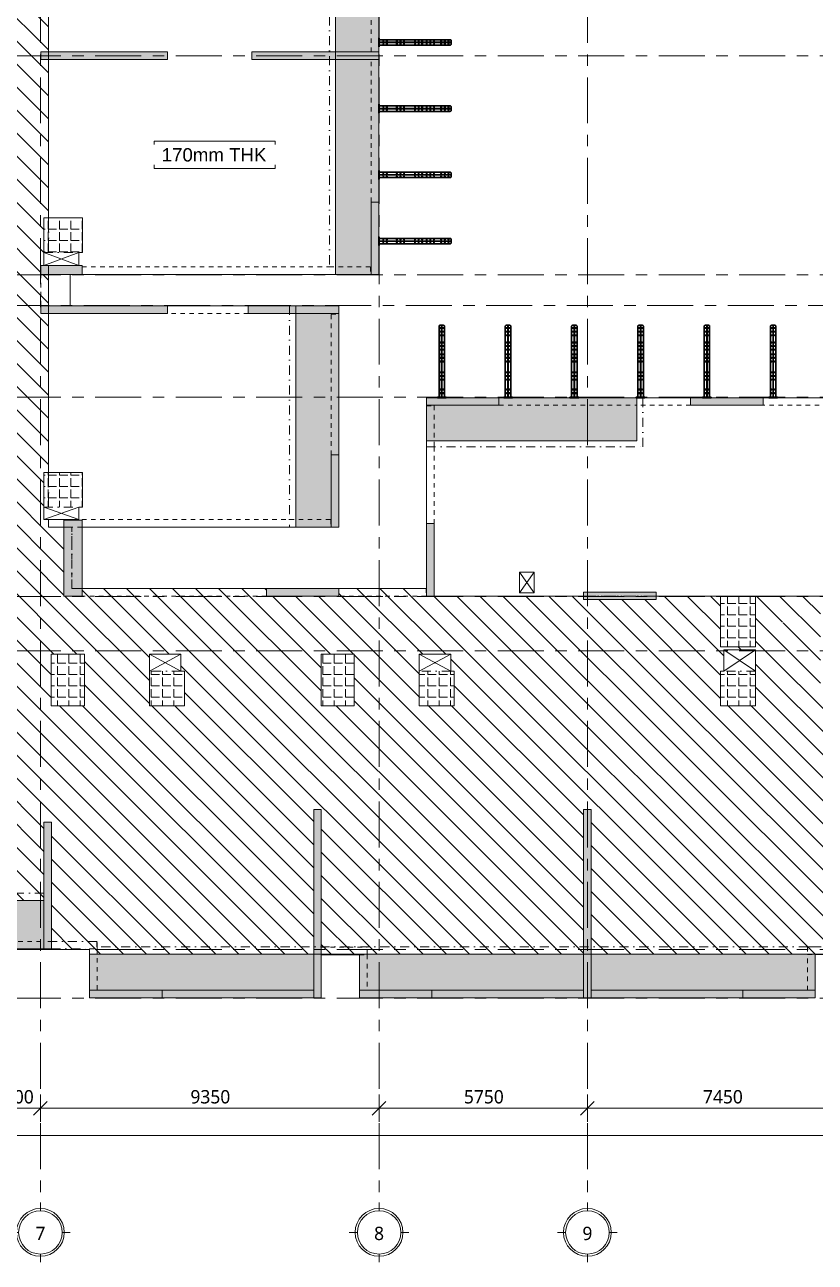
# Model space of a CAD drawing. Header units: millimetres. Extents: x 472 to 124515, y -23895 to 51792.
# Drawn here: x 42007 to 63829, y -23895 to 10292 of the extents above; entities that cross this region are included whole.
import ezdxf

# ---------------------------------------------------------------- set-up
doc = ezdxf.new("R2010")
doc.units = ezdxf.units.MM
doc.header["$LTSCALE"] = 100
for name, pattern in [('cham gach', [5.5, 2.5, -1.5, 0, -1.5]), ('Ligne de quadrillage', [22.225, 12.7, -3.175, 3.175, -3.175]), ('Tiret', [2.5, 1.25, -1.25])]:
    doc.linetypes.add(name, pattern=pattern)
for name, color, linetype, lineweight in [('3L', 1, 'Continuous', 30), ('A-000-M_MASS', 13, 'Continuous', 5), ('A-010-D_DIM', 211, 'Continuous', 5), ('A-010-D_DIM-150', 211, 'Continuous', 5), ('A-230-H-FLOOR', 190, 'Continuous', 15), ('A-230-M_FLOOR', 192, 'Continuous', 15), ('A-230-MH_FLOOR', 190, 'cham gach', 9), ('S-280-M_COLUMN', 52, 'Continuous', 15), ('S-280-M_STRUCT_FRAME', 12, 'Continuous', 15), ('S-280-MH_COLUMN', 52, 'Tiret', 5), ('Z-000-T_TEXT', 131, 'Continuous', 5), ('Z-030-M_GRID', 191, 'Continuous', 5), ('Z-033_T_GRIDREF', 31, 'Continuous', 5)]:
    doc.layers.add(name, color=color, linetype=linetype, lineweight=lineweight)
doc.layers.add('T300', color=40, linetype='Continuous')
doc.styles.add('Arial', font='arial.ttf', dxfattribs={"height": 368.82485})
doc.styles.add('Trebuchet MS', font='trebuc.ttf', dxfattribs={"height": 369.230769})
doc.dimstyles.new('ART-Cotes_linéaires', dxfattribs={"dimscale": 304.8, "dimtxt": 375, "dimasz": 1.230315, "dimexe": 1.230315, "dimexo": 0.0625, "dimgap": 0.098425, "dimtad": 1, "dimdec": 0, "dimdsep": 46, "dimtxsty": 'Trebuchet MS', "dimblk1": 'OBLIQUE', "dimblk2": 'OBLIQUE', "dimsah": 1, "dimcen": 0.09, "dimdle": 1.230315, "dimazin": 0, "dimtfac": 1, "dimtdec": 4, "dimtix": 1, "dimtmove": 0, "dimatfit": 3, "dimfxl": 1.230315, "dimfxlon": 1, "dimtvp": 1, "dimtolj": 1, "dimtzin": 0, "dimarcsym": 2})
pattern_1 = [(0, (64988.6, 0), (1219.2, 304.8), [50.292, -864.108, 50.292, -864.108, -4876.8]), (0, (64988.6, 0), (1219.2, 304.8), [-1828.8, 50.292, -1778.508, 50.292, -864.108, -2133.6]), (0, (64988.6, 0), (1219.2, 304.8), [-4572, 50.292, -559.308, 50.292, -1473.708]), (120, (65445.8, 152.4), (-873.5645, 903.4582), [50.292, -864.108, 50.292, -5740.908]), (120, (65445.8, 152.4), (-873.5645, 903.4582), [-964.692, -864.108, 50.292, -1778.508, -3048]), (120, (65445.8, 152.4), (-873.5645, 903.4582), [-3657.6, 50.292, -864.108, 50.292, -2083.308]), (120, (65445.8, 152.4), (-873.5645, 903.4582), [-4622.292, -559.308, 50.292, -1473.708]), (240, (65598.2, 762), (-345.6355, -1208.2582), [50.292, -864.108, 50.292, -864.108, -4876.8]), (240, (65598.2, 762), (-345.6355, -1208.2582), [-1828.8, 50.292, -1778.508, 50.292, -864.108, -2133.6]), (240, (65598.2, 762), (-345.6355, -1208.2582), [-4572, 50.292, -559.308, 50.292, -1473.708])]

# ---------------------------------------------------------------- blocks, each defined once
blk = doc.blocks.new('ART_Slab_SetDown - SLAB SET DOWN 30mm-3472723-4_022 - ART-Level 4 - TYP 1 C1')
at = {"layer": 'A-000-M_MASS'}
h = blk.add_hatch(dxfattribs=at)
h.set_pattern_fill('FP_31', color=256, style=0, pattern_type=2)
h.set_pattern_definition([(180, (43158.17, 4467.72), (-4e-14, -314.325), [228.6, -85.725]), (270, (43158.17, 4467.72), (314.325, 2e-14), [228.6, -85.725])])
h.paths.add_polyline_path([(-440, 468), (-440, -492), (625, -492), (625, 468), (-345, 468)], flags=0)
blk = doc.blocks.new('ART_Slab_SetDown - SLAB SET DOWN 30mm-V8-4_022 - ART-Level 4 - TYP 1 C1')
at = {"layer": 'A-000-M_MASS'}
h = blk.add_hatch(dxfattribs=at)
h.set_pattern_fill('FP_33', color=256, style=0, pattern_type=2)
h.set_pattern_definition([(180, (43158.17, -2567.28), (-4e-14, -314.325), [228.6, -85.725]), (270, (43158.17, -2567.28), (314.325, 2e-14), [228.6, -85.725])])
h.paths.add_polyline_path([(-430, 468), (-440, 468), (-440, -492), (625, -492), (625, 468), (-150, 468)], flags=0)
blk = doc.blocks.new('ART_Slab_SetDown - SLAB SET DOWN 30mm-3472762-4_022 - ART-Level 4 - TYP 1 C1')
at = {"layer": 'A-000-M_MASS'}
h = blk.add_hatch(dxfattribs=at)
h.set_pattern_fill('FP_34', color=256, style=0, pattern_type=2)
h.set_pattern_definition([(180, (43213.17, -8057.28), (-4e-14, -314.325), [228.6, -85.725]), (270, (43213.17, -8057.28), (314.325, 2e-14), [228.6, -85.725])])
h.paths.add_polyline_path([(-375, 468), (-440, 468), (-440, -962), (475, -962), (475, 468), (-95, 468)], flags=0)
blk = doc.blocks.new('ART_Slab_SetDown - SLAB SET DOWN 30mm-V9-4_022 - ART-Level 4 - TYP 1 C1')
at = {"layer": 'A-000-M_MASS'}
h = blk.add_hatch(dxfattribs=at)
h.set_pattern_fill('FP_35', color=256, style=0, pattern_type=2)
h.set_pattern_definition([(180, (45973.17, -8057.28), (-4e-14, -314.325), [228.6, -85.725]), (270, (45973.17, -8057.28), (314.325, 2e-14), [228.6, -85.725])])
h.paths.add_polyline_path([(-440, 468), (-440, -492), (525, -492), (525, 468), (-345, 468)], flags=0)
blk = doc.blocks.new('ART_Slab_SetDown - SLAB SET DOWN 30mm-V10-4_022 - ART-Level 4 - TYP 1 C1')
at = {"layer": 'A-000-M_MASS'}
h = blk.add_hatch(dxfattribs=at)
h.set_pattern_fill('FP_36', color=256, style=0, pattern_type=2)
h.set_pattern_definition([(180, (50663.17, -8057.28), (-4e-14, -314.325), [228.6, -85.725]), (270, (50663.17, -8057.28), (314.325, 2e-14), [228.6, -85.725])])
h.paths.add_polyline_path([(475, 468), (-440, 468), (-440, -962), (475, -962), (475, -492)], flags=0)
blk = doc.blocks.new('ART_Slab_SetDown - SLAB SET DOWN 30mm-V11-4_022 - ART-Level 4 - TYP 1 C1')
at = {"layer": 'A-000-M_MASS'}
h = blk.add_hatch(dxfattribs=at)
h.set_pattern_fill('FP_37', color=256, style=0, pattern_type=2)
h.set_pattern_definition([(180, (53423.17, -8057.28), (-4e-14, -314.325), [228.6, -85.725]), (270, (53423.17, -8057.28), (314.325, 2e-14), [228.6, -85.725])])
h.paths.add_polyline_path([(525, 468), (-440, 468), (-440, -492), (525, -492)], flags=0)
blk = doc.blocks.new('ART_Slab_SetDown - SLAB SET DOWN 30mm-V12-4_022 - ART-Level 4 - TYP 1 C1')
at = {"layer": 'A-000-M_MASS'}
h = blk.add_hatch(dxfattribs=at)
h.set_pattern_fill('FP_39', color=256, style=0, pattern_type=2)
h.set_pattern_definition([(0, (68323.17, 8057.28), (0, 314.325), [228.6, -85.725]), (90, (68323.17, 8057.28), (-314.325, 2e-14), [228.6, -85.725])])
h.paths.add_polyline_path([(-440, -468), (525, -468), (525, 492), (-440, 492), (-440, 289)], flags=0)
blk = doc.blocks.new('ART_Slab_SetDown - SLAB SET DOWN 30mm-3472759-4_022 - ART-Level 4 - TYP 1 C1')
at = {"layer": 'A-000-M_MASS'}
h = blk.add_hatch(dxfattribs=at)
h.set_pattern_fill('FP_41', color=256, style=0, pattern_type=2)
h.set_pattern_definition([(0, (68323.17, 5932.72), (0, 314.325), [228.6, -85.725]), (90, (68323.17, 5932.72), (-314.325, 2e-14), [228.6, -85.725])])
h.paths.add_polyline_path([(-440, -962), (525, -962), (525, 433), (-440, 433), (-440, -735)], flags=0)
blk = doc.blocks.new('Grid - End of the grid line - Circle-4360-4_022 - ART-Level 4 - TYP 1 C1')
at = {"layer": 'Z-033_T_GRIDREF'}
for p, q in [((0, 4), (0, 5.5)), ((-4, 0), (-5.5, 0)), ((4, 0), (5.5, 0)), ((0, -4), (0, -5.5))]:
    blk.add_line(p, q, dxfattribs=at)
for radius in [4.4, 4]:
    blk.add_circle((0, 0), radius, dxfattribs=at)
blk = doc.blocks.new('DIMBLOCK6-4_022 - ART-Level 4 - TYP 1 C1')
at = {"layer": 'A-010-D_DIM-150', "transparency": 16777216}
for p, q in [((40939, -19264), (40939, -20014)), ((40939, -19639), (40939, -19264)), ((42439, -19264), (42439, -20014)), ((42439, -19639), (42439, -19264)), ((40939, -19639), (42439, -19639))]:
    blk.add_line(p, q, dxfattribs=at)
at = {"layer": 'A-010-D_DIM-150', "lineweight": 15, "transparency": 16777216}
for p, q in [((40939, -19639), (41126, -19452)), ((42439, -19639), (42626, -19452)), ((40939, -19639), (40751, -19827)), ((42439, -19639), (42251, -19827))]:
    blk.add_line(p, q, dxfattribs=at)
at = {"layer": 'A-010-D_DIM-150', "color": 0, "transparency": 16777216, "insert": (41155, -19138), "char_height": 369.2, "width": 1281.36, "attachment_point": 1, "line_spacing_factor": 1.032839, "style": 'Trebuchet MS'}
blk.add_mtext('1500', dxfattribs=at)
blk = doc.blocks.new('_Oblique')
at = {"color": 0, "linetype": 'ByBlock', "lineweight": -2}
blk.add_line((-0.5, -0.5), (0.5, 0.5), dxfattribs=at)
blk = doc.blocks.new('DIMBLOCK7-4_022 - ART-Level 4 - TYP 1 C1')
at = {"layer": 'A-010-D_DIM-150', "transparency": 16777216}
for p, q in [((42439, -19264), (42439, -20014)), ((42439, -19639), (42439, -19264)), ((51789, -19264), (51789, -20014)), ((51789, -19639), (51789, -19264)), ((42439, -19639), (51789, -19639))]:
    blk.add_line(p, q, dxfattribs=at)
at = {"layer": 'A-010-D_DIM-150', "lineweight": 15, "transparency": 16777216}
for p, q in [((42439, -19639), (42626, -19452)), ((51789, -19639), (51976, -19452)), ((42439, -19639), (42251, -19827)), ((51789, -19639), (51601, -19827))]:
    blk.add_line(p, q, dxfattribs=at)
at = {"layer": 'A-010-D_DIM-150', "color": 0, "transparency": 16777216, "insert": (46580, -19138), "char_height": 369.2, "width": 1281.36, "attachment_point": 1, "line_spacing_factor": 1.032839, "style": 'Trebuchet MS'}
blk.add_mtext('9350', dxfattribs=at)
blk = doc.blocks.new('DIMBLOCK8-4_022 - ART-Level 4 - TYP 1 C1')
at = {"layer": 'A-010-D_DIM-150', "transparency": 16777216}
for p, q in [((51789, -19264), (51789, -20014)), ((51789, -19639), (51789, -19264)), ((57539, -19264), (57539, -20014)), ((57539, -19639), (57539, -19264)), ((51789, -19639), (57539, -19639))]:
    blk.add_line(p, q, dxfattribs=at)
at = {"layer": 'A-010-D_DIM-150', "lineweight": 15, "transparency": 16777216}
for p, q in [((51789, -19639), (51976, -19452)), ((57539, -19639), (57726, -19452)), ((51789, -19639), (51601, -19827)), ((57539, -19639), (57351, -19827))]:
    blk.add_line(p, q, dxfattribs=at)
at = {"layer": 'A-010-D_DIM-150', "color": 0, "transparency": 16777216, "insert": (54130, -19138), "char_height": 369.2, "width": 1281.36, "attachment_point": 1, "line_spacing_factor": 1.032839, "style": 'Trebuchet MS'}
blk.add_mtext('5750', dxfattribs=at)
blk = doc.blocks.new('DIMBLOCK9-4_022 - ART-Level 4 - TYP 1 C1')
at = {"layer": 'A-010-D_DIM-150', "transparency": 16777216}
for p, q in [((57539, -19264), (57539, -20014)), ((57539, -19639), (57539, -19264)), ((64989, -19264), (64989, -20014)), ((64989, -19639), (64989, -19264)), ((57539, -19639), (64989, -19639))]:
    blk.add_line(p, q, dxfattribs=at)
at = {"layer": 'A-010-D_DIM-150', "lineweight": 15, "transparency": 16777216}
for p, q in [((57539, -19639), (57726, -19452)), ((64989, -19639), (65176, -19452)), ((57539, -19639), (57351, -19827)), ((64989, -19639), (64801, -19827))]:
    blk.add_line(p, q, dxfattribs=at)
at = {"layer": 'A-010-D_DIM-150', "color": 0, "transparency": 16777216, "insert": (60730, -19138), "char_height": 369.2, "width": 1281.36, "attachment_point": 1, "line_spacing_factor": 1.032839, "style": 'Trebuchet MS'}
blk.add_mtext('7450', dxfattribs=at)
blk = doc.blocks.new('DIMBLOCK19-4_022 - ART-Level 4 - TYP 1 C1')
at = {"layer": 'A-010-D_DIM-150', "transparency": 16777216}
for p, q in [((16739, -20014), (16739, -20764)), ((16739, -20389), (16739, -20014)), ((113239, -20014), (113239, -20764)), ((113239, -20389), (113239, -20014)), ((16364, -20389), (113614, -20389))]:
    blk.add_line(p, q, dxfattribs=at)
at = {"layer": 'A-010-D_DIM-150', "lineweight": 15, "transparency": 16777216}
for p, q in [((16739, -20389), (16551, -20577)), ((16739, -20389), (16926, -20202)), ((113239, -20389), (113051, -20577)), ((113239, -20389), (113426, -20202))]:
    blk.add_line(p, q, dxfattribs=at)
at = {"layer": 'A-010-D_DIM-150', "color": 0, "transparency": 16777216, "insert": (64321, -19888), "char_height": 369.2, "width": 1601.69, "attachment_point": 1, "line_spacing_factor": 1.032839, "style": 'Trebuchet MS'}
blk.add_mtext('96500', dxfattribs=at)
blk = doc.blocks.new('Bracket T300')
at = {"layer": '3L', "true_color": 0xfecc66}
h = blk.add_hatch(color=31, dxfattribs=at)
h.paths.add_polyline_path([(138046, 596), (138046, 836), (138034, 836), (138034, 596)])
h.paths.add_polyline_path([(138046, 781), (138034, 781), (138034, 811), (138046, 811)], flags=17)
h.paths.add_polyline_path([(138046, 621), (138034, 621), (138034, 651), (138046, 651)], flags=17)
at = {"layer": '3L', "color": 31, "true_color": 0xfecc66}
for points in [[(138050, 796), (138030, 796)], [(138050, 636), (138030, 636)]]:
    blk.add_lwpolyline(points, dxfattribs=at)
for points in [[(138046, 596), (138046, 836), (138034, 836), (138034, 596)], [(138046, 781), (138034, 781), (138034, 811), (138046, 811)], [(140034, 713), (140034, 719), (138046, 719), (138046, 713)], [(138046, 621), (138034, 621), (138034, 651), (138046, 651)]]:
    blk.add_lwpolyline(points, close=True, dxfattribs=at)
blk.add_lwpolyline([(138046, 641), (140009, 641, 0.414214), (140034, 666), (140034, 766, 0.414214), (140009, 791), (138046, 791)], format="xyb", close=True, dxfattribs=at)
for centre in [(138159, 756), (138159, 676), (138259, 756), (138259, 676), (138534, 756), (138534, 676), (138634, 756), (138634, 676), (138734, 756), (138734, 676), (139034, 756), (139034, 676), (139134, 756), (139134, 676), (139234, 756), (139234, 676), (139359, 756), (139359, 676), (139459, 756), (139459, 676), (139559, 756), (139559, 676), (139759, 756), (139759, 676), (139859, 756), (139859, 676), (139959, 756), (139959, 676)]:
    blk.add_circle(centre, 9, dxfattribs=at)
blk = doc.blocks.new('*U197')
at = {"rotation": 90}
blk.add_blockref('Bracket T300', (716, -139032), dxfattribs=at)
blk = doc.blocks.new('*U198')
at = {"layer": 'T300', "color": 0, "linetype": 'ByBlock', "lineweight": -2, "transparency": 16777216}
for p in [(0, 0), (1830, 0), (3660, 0), (5490, 0), (7320, 0), (9150, 0), (10980, 0)]:
    blk.add_blockref('*U197', p, dxfattribs=at)
blk = doc.blocks.new('*U204')
at = {"rotation": 90}
blk.add_blockref('Bracket T300', (716, -139032), dxfattribs=at)
blk = doc.blocks.new('*U205')
at = {"layer": 'T300', "color": 0, "linetype": 'ByBlock', "lineweight": -2, "transparency": 16777216}
for p in [(0, 0), (1830, 0), (3660, 0), (5490, 0), (7320, 0), (9150, 0), (10980, 0), (12810, 0), (14640, 0), (16470, 0), (18300, 0), (20130, 0), (21960, 0)]:
    blk.add_blockref('*U204', p, dxfattribs=at)
blk = doc.blocks.new('4F')
at = {"layer": 'A-230-H-FLOOR', "lineweight": 5}
h = blk.add_hatch(dxfattribs=at)
h.set_pattern_fill('FP_7', color=8, style=0, pattern_type=2)
h.set_pattern_definition(pattern_1)
h.paths.add_polyline_path([(79508.6, -3590), (80488.6, -3590), (80488.6, 2315), (79298.6, 2315), (79298.6, -1590), (79508.6, -1590), (79508.6, -3035)], flags=0)
h.paths.add_polyline_path([(50468.6, -3590), (50468.6, -1590), (50678.6, -1590), (50678.6, 2315), (49488.6, 2315), (49488.6, -3590)], flags=0)
h.paths.add_polyline_path([(56073.6, -1200), (58903.6, -1200), (58903.6, -10), (55098.6, -10), (55098.6, -220), (53098.6, -220), (53098.6, -1200), (55663.6, -1200)], flags=0)
h.paths.add_polyline_path([(74313.6, -1200), (76878.6, -1200), (76878.6, -220), (74878.6, -220), (74878.6, -10), (71073.6, -10), (71073.6, -1200), (73903.6, -1200)], flags=0)
h.paths.add_polyline_path([(78408.6, 3395), (79388.6, 3395), (79388.6, 9330), (78198.6, 9330), (78198.6, 5395), (78408.6, 5395), (78408.6, 3645)], flags=0)
h.paths.add_polyline_path([(50588.6, 3395), (51568.6, 3395), (51568.6, 5395), (51778.6, 5395), (51778.6, 9330), (50588.6, 9330), (50588.6, 3645)], flags=0)
h.paths.add_polyline_path([(51778.6, 9540), (51778.6, 13475), (51568.6, 13475), (51568.6, 15475), (50588.6, 15475), (50588.6, 9540), (51343.4, 9540)], flags=0)
h.paths.add_polyline_path([(78992.4, 9540), (79388.6, 9540), (79388.6, 15475), (78408.6, 15475), (78408.6, 13475), (78198.6, 13475), (78198.6, 9540), (78866.8, 9540)], flags=0)
h.paths.add_polyline_path([(78813.1, 11355.7), (78633.8, 11535), (78992.4, 11535)], flags=0)
h.paths.add_polyline_path([(50984.9, 11535), (51164.1, 11714.3), (51343.4, 11535)], flags=0)
h.paths.add_polyline_path([(99708.6, 14560), (102733.6, 14560), (102733.6, 15750), (99708.6, 15750), (99708.6, 14632.4)], flags=0)
h.paths.add_polyline_path([(27243.6, 14560), (30268.6, 14560), (30268.6, 15750), (27243.6, 15750)], flags=0)
h.paths.add_polyline_path([(78408.6, 16345), (79538.6, 16345), (79538.6, 22280), (78198.6, 22280), (78198.6, 18345), (78408.6, 18345)], flags=0)
h.paths.add_polyline_path([(51568.6, 16345), (51568.6, 18345), (51778.6, 18345), (51778.6, 22280), (50438.6, 22280), (50438.6, 16345)], flags=0)
h.paths.add_polyline_path([(51778.6, 22490), (51778.6, 27513.7), (50438.6, 27513.7), (50438.6, 22490), (51086.4, 22490)], flags=0)
h.paths.add_polyline_path([(79538.6, 22490), (79538.6, 27515), (78198.6, 27513.7), (78198.6, 22490), (79388.6, 22490)], flags=0)
h.paths.add_polyline_path([(16748.6, 22490), (18073.6, 22490), (18073.6, 27515), (16958.6, 27514.2), (16958.6, 27486.3), (16748.6, 27486.3), (16748.6, 23962.8)], flags=0)
h.paths.add_polyline_path([(112203.6, 22490), (113228.6, 22490), (113228.6, 27515), (111903.6, 27515), (111903.6, 22490), (112103.6, 22490)], flags=0)
h.paths.add_polyline_path([(78982.9, 25405.7), (78803.6, 25585), (79162.2, 25585), (79102.2, 25525)], flags=0)
h.paths.add_polyline_path([(51173.6, 25585), (50815.1, 25585), (50994.3, 25764.3)], flags=0)
h.paths.add_polyline_path([(35178.6, 32400), (36618.6, 32400), (36618.6, 33380), (30643.6, 33380), (30643.6, 32400), (34213.6, 32400)], flags=0)
h.paths.add_polyline_path([(101033.4, 32400), (105518.6, 32400), (105518.6, 33380), (99543.6, 33380), (99543.6, 32400)], flags=0)
h.paths.add_polyline_path([(94798.6, 32400), (99333.6, 32400), (99333.6, 33380), (93358.6, 33380), (93358.6, 32400), (94241.9, 32400)], flags=0)
h.paths.add_polyline_path([(38712.3, 32400), (44068.6, 32400), (44068.6, 33380), (38093.6, 33380), (38093.6, 32400)], flags=0)
h.paths.add_polyline_path([(25372.9, 32400), (30433.6, 32400), (30433.6, 33380), (24458.6, 33380), (24458.6, 32400), (25341.9, 32400)], flags=0)
h.paths.add_polyline_path([(87698.6, 32400), (91883.6, 32400), (91883.6, 33380), (85908.6, 33380), (85908.6, 32400), (86173.2, 32400)], flags=0)
h = blk.add_hatch(dxfattribs=at)
h.set_pattern_fill('FP_10', color=9, style=0, pattern_type=2)
h.set_pattern_definition([(135, (64988.6, 0), (-318.198, -318.198), [])])
h.paths.add_polyline_path([(86178.6, -15385), (86178.6, -15240), (87233.6, -15240), (87233.6, -11740), (87443.6, -11740), (87443.6, -13900), (92353.6, -13900), (92353.6, -15030), (93248.6, -15030), (93248.6, -15240), (94748.6, -15240), (94748.6, -15030), (97248.6, -15030), (97248.6, -15240), (98628.6, -15240), (98628.6, -9005), (95703.6, -9005), (95703.6, -9470), (95713.6, -9470), (95713.6, -10430), (94748.6, -10430), (94748.6, -9470), (94843.6, -9470), (94843.6, -9005), (93428.6, -9005), (93428.6, -8795), (97438.6, -8795), (97438.6, -1555), (93428.6, -1555), (93428.6, -1345), (97438.6, -1345), (97438.6, 4840), (96978.6, 4840), (96978.6, 5895), (93478.6, 5895), (93478.6, 6105), (95788.6, 6105), (95788.6, 9130), (96978.6, 9130), (96978.6, 13030), (94478.6, 13030), (94478.6, 13240), (91048.6, 13240), (91048.6, 13030), (89798.6, 13030), (89798.6, 11850), (89248.6, 11850), (89248.6, 13030), (89048.6, 13030), (89048.6, 13240), (89258.6, 13240), (89258.6, 14490), (89038.6, 14490), (89038.6, 14690), (89733.6, 14690), (89733.6, 14490), (91238.6, 14490), (91238.6, 14690), (92088.6, 14690), (92088.6, 15890), (89538.6, 15890), (89538.6, 16490), (89788.6, 16490), (89788.6, 17590), (89538.6, 17590), (89538.6, 18590), (89788.6, 18590), (89788.6, 19690), (89538.6, 19690), (89538.6, 20710), (89788.6, 20710), (89788.6, 21910), (89538.6, 21910), (89538.6, 22490), (87528.6, 22490), (87528.6, 16345), (87318.6, 16345), (87318.6, 15475), (87528.6, 15475), (87528.6, 15225), (87443.6, 15225), (87443.6, 13910), (87318.6, 13910), (87318.6, 9540), (87528.6, 9540), (87528.6, 9330), (87318.6, 9330), (87318.6, 4960), (87443.6, 4960), (87443.6, 3645), (87528.6, 3645), (87528.6, 3395), (87318.6, 3395), (87318.6, 2525), (87528.6, 2525), (87528.6, 2315), (87318.6, 2315), (87318.6, -2075), (87443.6, -2075), (87443.6, -3380), (87318.6, -3380), (87318.6, -3590), (86888.6, -3590), (86888.6, -5490), (86388.6, -5490), (86388.6, -5280), (81298.6, -5280), (81298.6, -5490), (79298.6, -5490), (79298.6, -5280), (76878.6, -5280), (76878.6, -5490), (72543.6, -5490), (72543.6, -5590), (70543.6, -5590), (70543.6, -5490), (65093.6, -5490), (65093.6, -5500), (66003.6, -5500), (66003.6, -8525), (63973.6, -8525), (63973.6, -5500), (64883.6, -5499.8), (64883.6, -5490), (59433.6, -5490), (59433.6, -5590), (57433.6, -5590), (57433.6, -5490), (53098.6, -5490), (53098.6, -5280), (50678.6, -5280), (50678.6, -5490), (48678.6, -5490), (48678.6, -5280), (43588.6, -5280), (43588.6, -5490), (43088.6, -5490), (43088.6, -3590), (42658.6, -3590), (42658.6, -3380), (42533.6, -3380), (42533.6, -2075), (42658.6, -2075), (42658.6, 2315), (42448.6, 2315), (42448.6, 2525), (42658.6, 2525), (42658.6, 3395), (42448.6, 3395), (42448.6, 3645), (42533.6, 3645), (42533.6, 4960), (42658.6, 4960), (42658.6, 9330), (42448.6, 9330), (42448.6, 9540), (42658.6, 9540), (42658.6, 13910), (42533.6, 13910), (42533.6, 15225), (42448.6, 15225), (42448.6, 15475), (42658.6, 15475), (42658.6, 16345), (42448.6, 16345), (42448.6, 22490), (40438.6, 22490), (40438.6, 21910), (40188.6, 21910), (40188.6, 20710), (40438.6, 20710), (40438.6, 19690), (40188.6, 19690), (40188.6, 18590), (40438.6, 18590), (40438.6, 17590), (40188.6, 17590), (40188.6, 16490), (40438.6, 16490), (40438.6, 15890), (37888.6, 15890), (37888.6, 14690), (38738.6, 14690), (38738.6, 14490), (40233.6, 14490), (40233.6, 14690), (40928.6, 14690), (40928.6, 14490), (40718.6, 14490), (40718.6, 13240), (40928.6, 13240), (40928.6, 13030), (40728.6, 13030), (40728.6, 11850), (40178.6, 11850), (40178.6, 13030), (38928.6, 13030), (38928.6, 13240), (35498.6, 13240), (35498.6, 13030), (32998.6, 13030), (32998.6, 9130), (34188.6, 9130), (34188.6, 6105), (36498.6, 6105), (36498.6, 5895), (32998.6, 5895), (32998.6, 4840), (32538.6, 4840), (32538.6, -1345), (36548.6, -1345), (36548.6, -1555), (32538.6, -1555), (32538.6, -8795), (36548.6, -8795), (36548.6, -9005), (35133.6, -9005), (35133.6, -9470), (35228.6, -9470), (35228.6, -10430), (34263.6, -10430), (34263.6, -9470), (34273.6, -9470), (34273.6, -9005), (32468.6, -9005), (32468.6, -10430), (31558.6, -10430), (31558.6, -9005), (31348.6, -9005), (31348.6, -15240), (32728.6, -15240), (32728.6, -15030), (35228.6, -15030), (35228.6, -15240), (36728.6, -15240), (36728.6, -15030), (37623.6, -15030), (37623.6, -13900), (42533.6, -13900), (42533.6, -11740), (42743.6, -11740), (42743.6, -15240), (42533.6, -15240), (42533.6, -15250), (43798.6, -15250), (43798.6, -15385), (49983.6, -15385), (49983.6, -11390), (50193.6, -11390), (50193.6, -15385), (57433.6, -15385), (57433.6, -11390), (57643.6, -11390), (57643.6, -15385), (64883.6, -15385), (64883.6, -11890), (65093.6, -11890), (65093.6, -15385), (72333.6, -15385), (72333.6, -11390), (72543.6, -11390), (72543.6, -15385), (79783.6, -15385), (79783.6, -11390), (79993.6, -11390), (79993.6, -15385), (86007.1, -15385)], flags=0)
h.paths.add_polyline_path([(98423.6, -10430), (97508.6, -10430), (97508.6, -9095), (98423.6, -9095), (98423.6, -9731.2)], flags=0)
h.paths.add_polyline_path([(39413.6, -8800), (39413.6, -7885), (40843.6, -7885), (40843.6, -8800), (40395.9, -8800)], flags=0)
h.paths.add_polyline_path([(89133.6, -8800), (89133.6, -7885), (90563.6, -7885), (90563.6, -8800)], flags=0)
h.paths.add_polyline_path([(87233.6, -8525), (86323.6, -8525), (86323.6, -7095), (87238.6, -7095), (87238.6, -8525)], flags=0)
h.paths.add_polyline_path([(83708.4, -8525), (83563.6, -8525), (83563.6, -7565), (83658.6, -7565), (83658.6, -7095), (84528.6, -7095), (84528.6, -8525)], flags=0)
h.paths.add_polyline_path([(45448.6, -8525), (45448.6, -7095), (46318.6, -7095), (46318.6, -7565), (46413.6, -7565), (46413.6, -8525)], flags=0)
h.paths.add_polyline_path([(43653.6, -8525), (42738.6, -8525), (42738.6, -7095), (43653.6, -7095)], flags=0)
h.paths.add_polyline_path([(61213.6, -8525), (61213.6, -7565), (61308.6, -7565), (61308.6, -6975), (62178.6, -6975), (62178.6, -8525)], flags=0)
h.paths.add_polyline_path([(77078.6, -8525), (76113.6, -8525), (76113.6, -7565), (76208.6, -7565), (76208.6, -7095), (77078.6, -7095)], flags=0)
h.paths.add_polyline_path([(51103.6, -8525), (50188.6, -8525), (50188.6, -7095), (51103.6, -7095)], flags=0)
h.paths.add_polyline_path([(79788.6, -8525), (78873.6, -8525), (78873.6, -7095), (79788.6, -7095), (79788.6, -7565)], flags=0)
h.paths.add_polyline_path([(67798.6, -8525), (67798.6, -6975), (68668.6, -6975), (68668.6, -7565), (68763.6, -7565), (68763.6, -8525)], flags=0)
h.paths.add_polyline_path([(52898.6, -8525), (52898.6, -7095), (53768.6, -7095), (53768.6, -7565), (53863.6, -7565), (53863.6, -8525)], flags=0)
h.paths.add_polyline_path([(67798.6, -6895), (67798.6, -5500), (68763.6, -5500), (68763.6, -6895)], flags=0)
h.paths.add_polyline_path([(61213.6, -6895), (61213.6, -5500), (62178.6, -5500), (62178.6, -6895), (61786.6, -6895)], flags=0)
h.paths.add_polyline_path([(62928, -6250.4), (62928, -5891.8), (63107.3, -6071.1)], flags=0)
h.paths.add_polyline_path([(90563.6, -6090), (89133.6, -6090), (89133.6, -5220), (89603.6, -5220), (89603.6, -5125), (90563.6, -5125)], flags=0)
h.paths.add_polyline_path([(39413.6, -6090), (39413.6, -5125), (40373.6, -5125), (40373.6, -5220), (40843.6, -5220), (40843.6, -6090), (40395.9, -6090)], flags=0)
h.paths.add_polyline_path([(90563.6, 2225), (89603.6, 2225), (89603.6, 2320), (89133.6, 2320), (89133.6, 3190), (90563.6, 3190)], flags=0)
h.paths.add_polyline_path([(40373.6, 2225), (39413.6, 2225), (39413.6, 3190), (40843.6, 3190), (40843.6, 2320), (40373.6, 2320)], flags=0)
h.paths.add_polyline_path([(90563.6, 4985), (89133.6, 4985), (89133.6, 5900), (90563.6, 5900), (90563.6, 5584.3)], flags=0)
h.paths.add_polyline_path([(39413.6, 4985), (39413.6, 5900), (40843.6, 5900), (40843.6, 4985), (39928.6, 4985)], flags=0)
h.paths.add_polyline_path([(89919.7, 6535.9), (89919.7, 6894.5), (90099, 6715.2), (90048.6, 6664.8)], flags=0)
h.paths.add_polyline_path([(40057.5, 6535.9), (40057.5, 6894.5), (40236.8, 6715.2)], flags=0)
h.paths.add_polyline_path([(88159.3, 7355.7), (87980.1, 7535), (88338.6, 7535)], flags=0)
h.paths.add_polyline_path([(41787.5, 7535), (41638.6, 7535), (41817.9, 7714.3), (41997.2, 7535)], flags=0)
h.paths.add_polyline_path([(89133.6, 10325), (89133.6, 11755), (90048.6, 11755), (90048.6, 10325)], flags=0)
h.paths.add_polyline_path([(39928.6, 10325), (39928.6, 11755), (40843.6, 11755), (40843.6, 10325), (40395.9, 10325)], flags=0)
h = blk.add_hatch(dxfattribs=at)
h.set_pattern_fill('FP_7', color=8, style=0, pattern_type=2)
h.set_pattern_definition(pattern_1)
h.paths.add_polyline_path([(79993.6, -16590), (84178.6, -16590), (84178.6, -16380), (86178.6, -16380), (86178.6, -15385), (79993.6, -15385), (79993.6, -16542.4)], flags=0)
h.paths.add_polyline_path([(76113.6, -16590), (76728.6, -16590), (76728.6, -16380), (78728.6, -16380), (78728.6, -15400), (79783.6, -15400), (79783.6, -15385), (72543.6, -15385), (72543.6, -16590), (75045.9, -16590)], flags=0)
h.paths.add_polyline_path([(68763.6, -16590), (72333.6, -16590), (72333.6, -15385), (65093.6, -15385), (65093.6, -15390), (66148.6, -15390), (66148.6, -16380), (68148.6, -16380), (68148.6, -16590)], flags=0)
h.paths.add_polyline_path([(57643.6, -16590), (61828.6, -16590), (61828.6, -16380), (63828.6, -16380), (63828.6, -15390), (64883.6, -15390), (64883.6, -15385), (57643.6, -15385), (57643.6, -15863.9)], flags=0)
h.paths.add_polyline_path([(53863.6, -16590), (57433.6, -16590), (57433.6, -15385), (50193.6, -15385), (50193.6, -15400), (51248.6, -15400), (51248.6, -16380), (53248.6, -16380), (53248.6, -16590)], flags=0)
h.paths.add_polyline_path([(49983.6, -16590), (49983.6, -15385), (43798.6, -15385), (43798.6, -16380), (45798.6, -16380), (45798.6, -16590), (49058.4, -16590)], flags=0)
h.paths.add_polyline_path([(40395.9, -15240), (42533.6, -15240), (42533.6, -13900), (37623.6, -13900), (37623.6, -15030), (37828.6, -15030), (37828.6, -15240), (39413.6, -15240)], flags=0)
h.paths.add_polyline_path([(87443.6, -15240), (92148.6, -15240), (92148.6, -15030), (92353.6, -15030), (92353.6, -13900), (87443.6, -13900)], flags=0)
h.paths.add_polyline_path([(32538.6, -7735), (32538.6, -1555), (31348.6, -1555), (31348.6, -7735), (31733.4, -7735)], flags=0)
h.paths.add_polyline_path([(98628.6, -7735), (98628.6, -1555), (97438.6, -1555), (97438.6, -7735), (98418.6, -7735)], flags=0)
h.paths.add_polyline_path([(97933.9, -1345), (98628.6, -1345), (98628.6, 2840), (98418.6, 2840), (98418.6, 4840), (97438.6, 4840), (97438.6, -1345)], flags=0)
h.paths.add_polyline_path([(32158.2, -1345), (32538.6, -1345), (32538.6, 4840), (31558.6, 4840), (31558.6, 2840), (31348.6, 2840), (31348.6, -1345), (31733.4, -1345)], flags=0)
h.paths.add_polyline_path([(96978.6, 6105), (96978.6, 9130), (95788.6, 9130), (95788.6, 6105)], flags=0)
h.paths.add_polyline_path([(32998.6, 6105), (34188.6, 6105), (34188.6, 9130), (32998.6, 9130), (32998.6, 6151.7)], flags=0)
at = {"layer": 'S-280-M_COLUMN'}
for points in [[(42448.6, 9330), (45948.6, 9330), (45948.6, 9540), (42448.6, 9540)], [(48278.6, 9330), (51778.6, 9330), (51778.6, 9540), (48278.6, 9540)], [(51568.6, 3395), (51778.6, 3395), (51778.6, 5395), (51568.6, 5395), (51568.6, 3645)], [(42448.6, 3395), (43588.6, 3395), (43588.6, 3645), (42448.6, 3645), (42448.6, 3491.7)], [(45841.3, 2315), (45948.6, 2315), (45948.6, 2525), (42448.6, 2525), (42448.6, 2315), (44727.1, 2315)], [(50418.6, 2315), (50678.6, 2315), (50678.6, 2525), (48178.6, 2525), (48178.6, 2315), (49488.6, 2315)], [(54021.2, -220), (55098.6, -220), (55098.6, -10), (53098.6, -10), (53098.6, -220)], [(60388.6, -220), (62388.6, -220), (62388.6, -10), (60388.6, -10)], [(50468.6, -3590), (50678.6, -3590), (50678.6, -1590), (50468.6, -1590), (50468.6, -3035)], [(43588.6, -5490), (43588.6, -3390), (43088.6, -3390), (43088.6, -5490), (43348.5, -5490)], [(53098.6, -5490), (53308.6, -5490), (53308.6, -3490), (53098.6, -3490), (53098.6, -5280)], [(49488.6, -5490), (50678.6, -5490), (50678.6, -5280), (48678.6, -5280), (48678.6, -5490), (49058.4, -5490)], [(59433.6, -5590), (59433.6, -5380), (57433.6, -5380), (57433.6, -5590), (57720.9, -5590)], [(50193.6, -16590), (50193.6, -11390), (49983.6, -11390), (49983.6, -16590), (50188.6, -16590)], [(57643.6, -16590), (57643.6, -11390), (57433.6, -11390), (57433.6, -16590)], [(42743.6, -15240), (42743.6, -11740), (42533.6, -11740), (42533.6, -15240), (42738.6, -15240)], [(45798.6, -16590), (45798.6, -16380), (43798.6, -16380), (43798.6, -16590)], [(53248.6, -16590), (53248.6, -16380), (51248.6, -16380), (51248.6, -16590)], [(62178.6, -16590), (63828.6, -16590), (63828.6, -16380), (61828.6, -16380), (61828.6, -16590)]]:
    blk.add_hatch(color=10, dxfattribs=at).paths.add_polyline_path(points, flags=0)
at = {"lineweight": 5}
for p, q in [((42533.6, 4000), (43503.6, 3645)), ((42533.6, 3645), (43503.6, 4000)), ((42533.6, -3035), (43503.6, -3380)), ((42533.6, -3380), (43503.6, -3035)), ((55663.6, -4835), (56073.6, -5405)), ((55663.6, -5405), (56073.6, -4835)), ((45448.6, -7095), (46318.6, -7565)), ((45448.6, -7565), (46318.6, -7095)), ((52898.6, -7095), (53768.6, -7565)), ((52898.6, -7565), (53768.6, -7095)), ((61308.6, -6975), (62178.6, -7565)), ((61308.6, -7565), (62178.6, -6975))]:
    blk.add_line(p, q, dxfattribs=at)
at = {"layer": 'A-230-M_FLOOR'}
for p, q in [((50588.6, 9540), (50588.6, 15475)), ((42658.6, 9540), (42658.6, 13910)), ((51778.6, 9540), (51778.6, 13475)), ((42658.6, 4960), (42658.6, 9330)), ((50588.6, 3395), (50588.6, 9330)), ((51778.6, 5395), (51778.6, 9330)), ((42533.6, 3645), (42533.6, 4960)), ((42533.6, 4960), (43598.6, 4960)), ((43598.6, 4960), (43598.6, 4000)), ((43598.6, 4000), (43503.6, 4000)), ((43503.6, 4000), (43503.6, 3645)), ((42658.6, 2525), (42658.6, 3395)), ((43258.6, 2525), (43258.6, 3395)), ((43588.6, 3395), (51568.6, 3395)), ((48178.6, 2525), (45948.6, 2525)), ((42658.6, -2075), (42658.6, 2315)), ((49488.6, -3590), (49488.6, 2315)), ((50678.6, -1590), (50678.6, 2315)), ((53098.6, -220), (53098.6, -3490)), ((60388.6, -10), (55098.6, -10)), ((58903.6, -10), (58903.6, -1200)), ((64438.6, -10), (62388.6, -10)), ((58903.6, -1200), (53098.6, -1200)), ((42533.6, -3380), (42533.6, -2075)), ((42533.6, -2075), (43598.6, -2075)), ((43598.6, -2075), (43598.6, -3035)), ((43598.6, -3035), (43503.6, -3035)), ((43503.6, -3035), (43503.6, -3380)), ((43503.6, -3380), (42533.6, -3380)), ((42658.6, -3590), (42658.6, -3380)), ((43088.6, -3590), (42658.6, -3590)), ((43588.6, -3590), (50468.6, -3590)), ((55663.6, -5405), (55663.6, -4835)), ((55663.6, -4835), (56073.6, -4835)), ((56073.6, -4835), (56073.6, -5405)), ((48678.6, -5280), (43588.6, -5280)), ((53098.6, -5280), (50678.6, -5280)), ((56073.6, -5405), (55663.6, -5405)), ((57433.6, -5490), (53308.6, -5490)), ((64883.6, -5490), (59433.6, -5490)), ((61213.6, -6895), (61213.6, -5500)), ((61213.6, -5500), (62178.6, -5500)), ((62178.6, -5500), (62178.6, -6895)), ((42738.6, -7095), (43653.6, -7095)), ((42738.6, -8525), (42738.6, -7095)), ((43653.6, -7095), (43653.6, -8525)), ((45448.6, -8525), (45448.6, -7095)), ((45448.6, -7095), (46318.6, -7095)), ((46318.6, -7095), (46318.6, -7565)), ((50188.6, -7095), (51103.6, -7095)), ((50188.6, -8525), (50188.6, -7095)), ((51103.6, -7095), (51103.6, -8525)), ((52898.6, -8525), (52898.6, -7095)), ((52898.6, -7095), (53768.6, -7095)), ((53768.6, -7095), (53768.6, -7565)), ((62178.6, -6895), (61213.6, -6895)), ((61308.6, -7565), (61308.6, -6975)), ((61308.6, -6975), (62178.6, -6975)), ((62178.6, -6975), (62178.6, -8525)), ((46318.6, -7565), (46413.6, -7565)), ((46413.6, -7565), (46413.6, -8525)), ((53768.6, -7565), (53863.6, -7565)), ((53863.6, -7565), (53863.6, -8525)), ((61213.6, -8525), (61213.6, -7565)), ((61213.6, -7565), (61308.6, -7565)), ((43653.6, -8525), (42738.6, -8525)), ((46413.6, -8525), (45448.6, -8525)), ((51103.6, -8525), (50188.6, -8525)), ((53863.6, -8525), (52898.6, -8525)), ((62178.6, -8525), (61213.6, -8525)), ((37623.6, -13900), (42533.6, -13900)), ((37828.6, -15240), (42533.6, -15240)), ((42533.6, -15240), (42533.6, -15250)), ((42533.6, -15250), (43798.6, -15250)), ((43798.6, -15250), (43798.6, -16380)), ((43798.6, -15385), (49983.6, -15385)), ((50193.6, -15385), (57433.6, -15385)), ((50193.6, -15400), (51248.6, -15400)), ((51248.6, -15400), (51248.6, -16380)), ((57643.6, -15385), (64883.6, -15385)), ((63828.6, -16380), (63828.6, -15390)), ((63828.6, -15390), (64883.6, -15390)), ((45798.6, -16590), (49983.6, -16590)), ((53248.6, -16590), (57433.6, -16590)), ((57643.6, -16590), (61828.6, -16590))]:
    blk.add_line(p, q, dxfattribs=at)
at = {"layer": 'A-230-MH_FLOOR', "color": 7, "lineweight": 5}
for p, q in [((50418.6, 15475), (50418.6, 3395)), ((42658.6, 9330), (42658.6, 9540)), ((42658.6, 9540), (42658.6, 9330)), ((50588.6, 9330), (50588.6, 9540)), ((42658.6, 4960), (42658.6, 4000)), ((42658.6, 4000), (42658.6, 4960)), ((42533.6, 4000), (43503.6, 4000)), ((42658.6, 3395), (42658.6, 3645)), ((42658.6, 3645), (42658.6, 3395)), ((42658.6, 2315), (42658.6, 2525)), ((42658.6, 2525), (42658.6, 2315)), ((49318.6, 2525), (49318.6, -3590)), ((49488.6, 2315), (49488.6, 2525)), ((59073.6, -1370), (59073.6, -10)), ((53098.6, -1370), (59073.6, -1370)), ((42658.6, -2075), (42658.6, -3035)), ((42658.6, -3035), (42658.6, -2075)), ((42533.6, -3035), (43503.6, -3035)), ((43088.7, -3590), (43308.6, -3590)), ((43088.7, -3590), (43588.6, -3590)), ((43308.6, -5280), (43308.6, -3590)), ((43588.6, -5280), (43308.6, -5280)), ((59433.6, -5490), (57433.7, -5490)), ((57433.7, -5490), (59433.6, -5490)), ((46318.6, -7565), (45448.6, -7565)), ((53768.6, -7565), (52898.6, -7565)), ((62178.6, -7565), (61308.6, -7565)), ((42533.6, -13700), (37423.6, -13700)), ((43998.6, -15030), (42533.6, -15030)), ((43998.6, -15185), (43998.6, -15030)), ((42743.6, -15240), (43798.6, -15240)), ((43798.6, -15240), (43798.6, -15250)), ((63623.6, -15185), (43998.6, -15185)), ((85978.6, -15185), (63623.6, -15185)), ((49983.6, -15385), (50193.6, -15385)), ((57433.6, -15385), (57643.6, -15385))]:
    blk.add_line(p, q, dxfattribs=at)
at = {"layer": 'S-280-M_COLUMN'}
for p, q in [((45948.6, 9540), (42448.6, 9540)), ((42448.6, 9540), (42448.6, 9330)), ((42448.6, 9330), (45948.6, 9330)), ((45948.6, 9330), (45948.6, 9540)), ((51778.6, 9540), (48278.6, 9540)), ((48278.6, 9540), (48278.6, 9330)), ((48278.6, 9330), (51778.6, 9330)), ((51778.6, 9330), (51778.6, 9540)), ((51568.6, 5395), (51568.6, 3395)), ((51778.6, 5395), (51568.6, 5395)), ((51778.6, 3395), (51778.6, 5395)), ((43588.6, 3645), (42448.6, 3645)), ((42448.6, 3645), (42448.6, 3395)), ((43588.6, 3395), (43588.6, 3645)), ((42448.6, 3395), (43588.6, 3395)), ((51568.6, 3395), (51778.6, 3395)), ((45948.6, 2525), (42448.6, 2525)), ((42448.6, 2525), (42448.6, 2315)), ((45948.6, 2315), (45948.6, 2525)), ((50678.6, 2525), (48178.6, 2525)), ((48178.6, 2525), (48178.6, 2315)), ((50678.6, 2315), (50678.6, 2525)), ((42448.6, 2315), (45948.6, 2315)), ((48178.6, 2315), (50678.6, 2315)), ((55098.6, -10), (53098.6, -10)), ((53098.6, -10), (53098.6, -220)), ((53098.6, -220), (55098.6, -220)), ((55098.6, -220), (55098.6, -10)), ((62388.6, -10), (60388.6, -10)), ((60388.6, -10), (60388.6, -220)), ((60388.6, -220), (62388.6, -220)), ((62388.6, -220), (62388.6, -10)), ((50468.6, -1590), (50468.6, -3590)), ((50678.6, -1590), (50468.6, -1590)), ((50678.6, -3590), (50678.6, -1590)), ((43088.6, -3390), (43088.6, -5490)), ((43588.6, -3390), (43088.6, -3390)), ((43588.6, -5490), (43588.6, -3390)), ((50468.6, -3590), (50678.6, -3590)), ((53098.6, -3490), (53098.6, -5490)), ((53308.6, -3490), (53098.6, -3490)), ((53308.6, -5490), (53308.6, -3490)), ((50678.6, -5280), (48678.6, -5280)), ((48678.6, -5280), (48678.6, -5490)), ((50678.6, -5490), (50678.6, -5280)), ((59433.6, -5380), (57433.6, -5380)), ((57433.6, -5380), (57433.6, -5590)), ((59433.6, -5590), (59433.6, -5380)), ((43088.6, -5490), (43588.6, -5490)), ((48678.6, -5490), (50678.6, -5490)), ((53098.6, -5490), (53308.6, -5490)), ((57433.6, -5590), (59433.6, -5590)), ((50193.6, -11390), (49983.6, -11390)), ((49983.6, -11390), (49983.6, -16590)), ((50193.6, -16590), (50193.6, -11390)), ((57643.6, -11390), (57433.6, -11390)), ((57433.6, -11390), (57433.6, -16590)), ((57643.6, -16590), (57643.6, -11390)), ((42743.6, -11740), (42533.6, -11740)), ((42533.6, -11740), (42533.6, -15240)), ((42743.6, -15240), (42743.6, -11740)), ((42533.6, -15240), (42743.6, -15240)), ((45798.6, -16380), (43798.6, -16380)), ((43798.6, -16380), (43798.6, -16590)), ((45798.6, -16590), (45798.6, -16380)), ((53248.6, -16380), (51248.6, -16380)), ((51248.6, -16380), (51248.6, -16590)), ((53248.6, -16590), (53248.6, -16380)), ((63828.6, -16380), (61828.6, -16380)), ((61828.6, -16380), (61828.6, -16590)), ((63828.6, -16590), (63828.6, -16380)), ((43798.6, -16590), (45798.6, -16590)), ((49983.6, -16590), (50193.6, -16590)), ((51248.6, -16590), (53248.6, -16590)), ((57433.6, -16590), (57643.6, -16590)), ((61828.6, -16590), (63828.6, -16590))]:
    blk.add_line(p, q, dxfattribs=at)
at = {"layer": 'S-280-M_STRUCT_FRAME', "linetype": 'Tiret', "lineweight": 5}
for p, q in [((51568.6, 9540), (51568.6, 13475)), ((51568.6, 5395), (51568.6, 9330)), ((43588.6, 3605), (50418.6, 3605)), ((50418.6, 3605), (51554.9, 3605)), ((51554.9, 3605), (51554.9, 3395)), ((42448.6, 3382.3), (42658.6, 3382.3)), ((42448.6, 2537.7), (42448.6, 3382.3)), ((42658.6, 2537.7), (42448.6, 2537.7)), ((48178.6, 2315), (45948.6, 2315)), ((50468.6, 2301.3), (50678.6, 2301.3)), ((50468.6, -1590), (50468.6, 2301.3)), ((53098.6, -233.7), (53308.6, -233.7)), ((53308.6, -233.7), (53308.6, -1370)), ((55098.6, -220), (58903.6, -220)), ((60388.6, -220), (58903.6, -220)), ((64438.6, -220), (62388.6, -220)), ((53308.6, -1370), (53308.6, -3490)), ((43588.6, -3380), (49318.6, -3380)), ((43588.6, -3380), (43588.6, -3390)), ((49318.6, -3380), (50454.9, -3380)), ((50454.9, -3380), (50454.9, -3590)), ((53085.9, -5280), (53085.9, -5490)), ((48678.6, -5490), (43588.6, -5490)), ((53085.9, -5490), (50678.6, -5490)), ((37828.6, -15030), (42533.6, -15030)), ((43998.6, -15030), (44008.6, -15030)), ((44008.6, -15185), (44008.6, -15030)), ((43798.7, -15240), (44008.6, -15240)), ((44008.6, -15240), (44008.6, -15185)), ((44008.6, -15240), (44008.6, -16380)), ((50193.6, -15190), (51458.6, -15190)), ((51458.6, -15400), (51458.6, -15190)), ((63618.6, -15180), (64883.6, -15180)), ((63618.6, -15180), (63618.6, -15185)), ((63618.6, -15185), (63618.6, -15390)), ((51248.7, -15400), (51458.6, -15400)), ((51458.6, -15400), (51458.6, -16380)), ((63618.6, -16380), (63618.6, -15390)), ((63618.6, -15390), (63828.6, -15390))]:
    blk.add_line(p, q, dxfattribs=at)
at = {"layer": 'S-280-M_STRUCT_FRAME'}
for p, q in [((49983.6, -16380), (45798.6, -16380)), ((57433.6, -16380), (53248.6, -16380)), ((61828.6, -16380), (57643.6, -16380)), ((45798.6, -16590), (49983.6, -16590)), ((53248.6, -16590), (57433.6, -16590)), ((57643.6, -16590), (61828.6, -16590))]:
    blk.add_line(p, q, dxfattribs=at)
at = {"layer": 'S-280-MH_COLUMN', "color": 1}
for p, q in [((50588.6, 9540), (50588.6, 9330)), ((49488.6, 2525), (49488.6, 2315)), ((43308.6, -3590), (43308.6, -5280)), ((43588.6, -3590), (43308.6, -3590)), ((43308.6, -5280), (43588.6, -5280)), ((50193.6, -15385), (49983.6, -15385)), ((57643.6, -15385), (57433.6, -15385))]:
    blk.add_line(p, q, dxfattribs=at)
at = {"layer": 'Z-000-T_TEXT'}
for p, q in [((45578.8, 7077.1), (48923.8, 7077.1)), ((45578.8, 6322.9), (45578.8, 7077.1)), ((48923.8, 7077.1), (48923.8, 6322.9)), ((48923.8, 6322.9), (45578.8, 6322.9))]:
    blk.add_line(p, q, dxfattribs=at)
at = {"layer": 'Z-030-M_GRID', "linetype": 'Ligne de quadrillage'}
for p, q in [((42438.6, 35509.7), (42438.6, -22244.6)), ((51788.6, 35509.7), (51788.6, -22244.6)), ((57538.6, 35509.7), (57538.6, -22244.6)), ((12837, 9435), (115521.9, 9435)), ((12837, 3385), (115521.9, 3385)), ((14742, 2535), (115521.9, 2535)), ((12837, 0), (115521.9, 0)), ((12837, -5500), (115521.9, -5500)), ((12837, -7000), (115521.9, -7000)), ((12837, -15250), (115521.9, -15250)), ((12837, -16600), (115521.9, -16600))]:
    blk.add_line(p, q, dxfattribs=at)
at = {"layer": 'A-000-M_MASS', "rotation": 180}
for name, p in [('ART_Slab_SetDown - SLAB SET DOWN 30mm-3472723-4_022 - ART-Level 4 - TYP 1 C1', (43158.2, 4467.7)), ('ART_Slab_SetDown - SLAB SET DOWN 30mm-V8-4_022 - ART-Level 4 - TYP 1 C1', (43158.2, -2567.3)), ('ART_Slab_SetDown - SLAB SET DOWN 30mm-3472762-4_022 - ART-Level 4 - TYP 1 C1', (43213.2, -8057.3)), ('ART_Slab_SetDown - SLAB SET DOWN 30mm-V10-4_022 - ART-Level 4 - TYP 1 C1', (50663.2, -8057.3)), ('ART_Slab_SetDown - SLAB SET DOWN 30mm-V9-4_022 - ART-Level 4 - TYP 1 C1', (45973.2, -8057.3)), ('ART_Slab_SetDown - SLAB SET DOWN 30mm-V11-4_022 - ART-Level 4 - TYP 1 C1', (53423.2, -8057.3))]:
    blk.add_blockref(name, p, dxfattribs=at)
at = {"layer": 'A-000-M_MASS'}
for name, p in [('ART_Slab_SetDown - SLAB SET DOWN 30mm-3472759-4_022 - ART-Level 4 - TYP 1 C1', (61654, -5932.7)), ('ART_Slab_SetDown - SLAB SET DOWN 30mm-V12-4_022 - ART-Level 4 - TYP 1 C1', (61654, -8057.3))]:
    blk.add_blockref(name, p, dxfattribs=at)
at = {"layer": 'Z-033_T_GRIDREF', "xscale": 149.9999999999999, "yscale": 149.9999999999999, "zscale": 149.9999999999999, "rotation": 180}
for p in [(42438.6, -23069.6), (51788.6, -23069.6), (57538.6, -23069.6)]:
    blk.add_blockref('Grid - End of the grid line - Circle-4360-4_022 - ART-Level 4 - TYP 1 C1', p, dxfattribs=at)
at = {"layer": 'Z-033_T_GRIDREF', "char_height": 369.2, "width": 319.5, "attachment_point": 2, "line_spacing_factor": 1.032839, "style": 'Trebuchet MS'}
for s, insert in [('7', (42438.8, -22912.6)), ('8', (51788.8, -22912.6)), ('9', (57538.8, -22912.6))]:
    blk.add_mtext(s, dxfattribs=dict(at, insert=insert))
at = {"layer": 'A-010-D_DIM'}
for base, p1, p2, override, picture, middle in [((42438.6, -19639.3), (40938.6, -19264.3), (42438.6, -19264.3), {"dimpost": '<>', "dimfxl": 1499.999999}, 'DIMBLOCK6-4_022 - ART-Level 4 - TYP 1 C1', (41688.6, -19421.4)), ((51788.6, -19639.3), (42438.6, -19264.3), (51788.6, -19264.3), {"dimpost": '<>', "dimfxl": 9350}, 'DIMBLOCK7-4_022 - ART-Level 4 - TYP 1 C1', (47113.6, -19420.8)), ((57538.6, -19639.3), (51788.6, -19264.3), (57538.6, -19264.3), {"dimpost": '<>', "dimfxl": 5750}, 'DIMBLOCK8-4_022 - ART-Level 4 - TYP 1 C1', (54663.6, -19421.4)), ((64988.6, -19639.3), (57538.6, -19264.3), (64988.6, -19264.3), {"dimpost": '<>', "dimfxl": 7450}, 'DIMBLOCK9-4_022 - ART-Level 4 - TYP 1 C1', (61263.6, -19421.4)), ((113238.6, -20389.3), (16738.6, -20014.3), (113238.6, -20014.3), {"dimpost": '<>', "dimfxl": 96500}, 'DIMBLOCK19-4_022 - ART-Level 4 - TYP 1 C1', (64988.6, -20170.8))]:
    dim = blk.add_linear_dim(base=base, p1=p1, p2=p2, dimstyle='ART-Cotes_linéaires', override=override, dxfattribs=at)
    dim.commit()
    dim.dimension.update_dxf_attribs({"geometry": picture, "text_midpoint": middle})
at = {"layer": 'Z-000-T_TEXT', "insert": (47233.1, 6883.6), "char_height": 368.82, "width": 3438, "attachment_point": 2, "line_spacing_factor": 0.938532, "style": 'Arial', "bg_fill": 3, "box_fill_scale": 1.25, "bg_fill_color": 0, "bg_fill_transparency": 0}
blk.add_mtext('170mm THK', dxfattribs=at)

msp = doc.modelspace()

# ---------------------------------------------------------------- block references
msp.add_blockref('4F', (0, 0))

# ---------------------------------------------------------------- next in the draw order: block references
at = {"layer": 'T300', "xscale": -1, "rotation": 270}
msp.add_blockref('*U198', (52776.5, 4315), dxfattribs=at)
at = {"layer": 'T300'}
msp.add_blockref('*U205', (53518.6, 987.9), dxfattribs=at)

doc.saveas('drawing.dxf')
